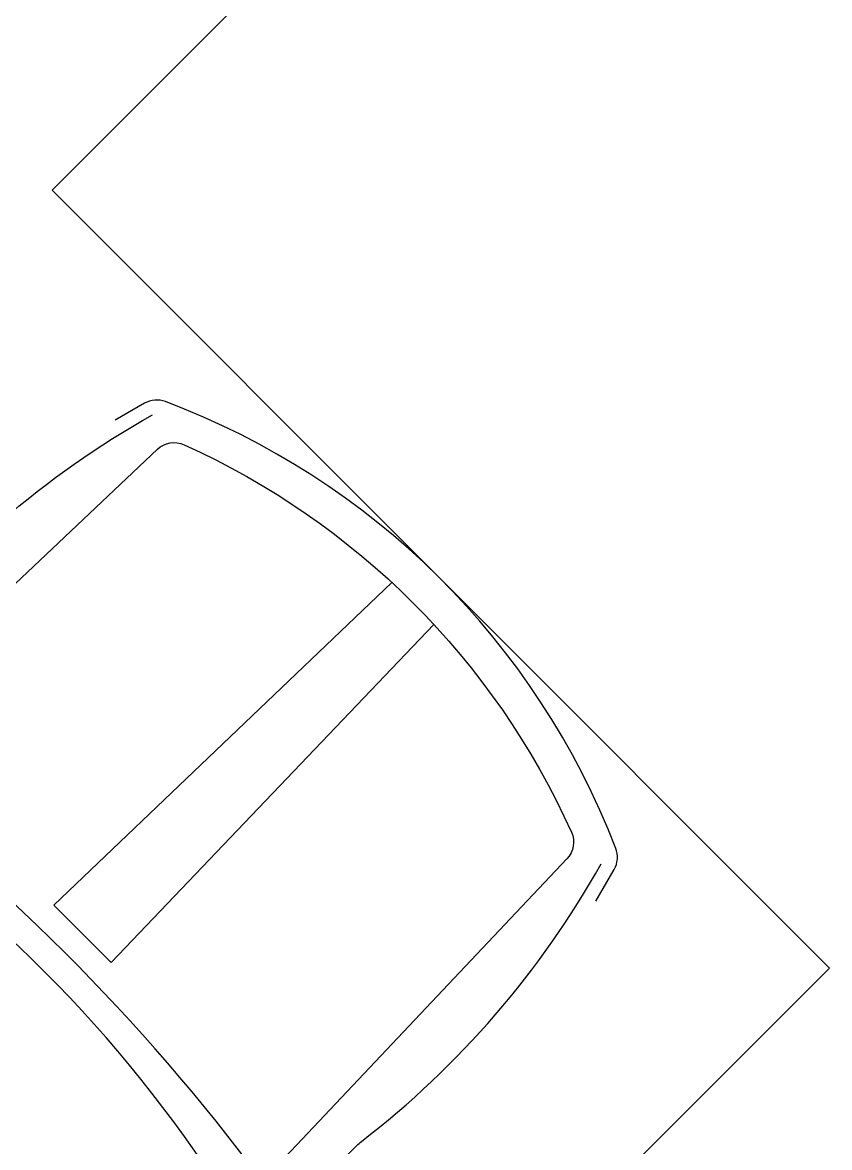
# Model space of a CAD drawing. Extents: x -30 to 1202, y 231 to 898.
# Drawn here: x 114.996 to 116.727, y 318.696 to 321.108 of the extents above; entities that cross this region are included whole.
import ezdxf

# ---------------------------------------------------------------- set-up
doc = ezdxf.new("R2010")
doc.units = 0
doc.header["$LTSCALE"] = 0.04
doc.layers.get('0').update_dxf_attribs({"linetype": 'CONTINUOUS'})
doc.layers.add('PISOS', color=1, linetype='CONTINUOUS')

# ---------------------------------------------------------------- blocks, each defined once
blk = doc.blocks.new('Aupln001')
for points in [[(-3.5055, 0.7064), (-3.5373, 0.7558), (-3.8645, 0.6943), (-3.9179, 0.613, -0.296775), (-3.8752, 0.6508), (-3.3857, 0.7244, -0.031441), (-3.3792, 0.725), (-2.6153, 0.7429, 0.001455), (-2.615, 0.7429), (-1.6936, 0.7699, -0.007326), (-1.6921, 0.77), (-1.3856, 0.77, -0.025363), (-1.3803, 0.7697), (-1.1199, 0.7432, 0.024637), (-1.1148, 0.7429), (-0.9864, 0.7426, 0.032795), (-0.9728, 0.7434, -0.100755), (-0.1885, 0.6864)], [(-0.2529, -0.7232), (-0.1771, -0.703, 0.226888), (-0.1428, -0.6737, 0.214205), (-0.1487, 0.6869, 0.224603), (-0.1828, 0.7158), (-0.2529, 0.7345)], [(-3.5055, -0.6952), (-3.5373, -0.7446), (-3.8645, -0.6831), (-3.9179, -0.6017, 0.296775), (-3.8752, -0.6396), (-3.3857, -0.7132, 0.031441), (-3.3792, -0.7138), (-2.6153, -0.7317, -0.001455), (-2.615, -0.7317), (-1.6936, -0.7587, 0.007326), (-1.6921, -0.7587), (-1.3856, -0.7587, 0.025363), (-1.3803, -0.7585), (-1.1199, -0.732, -0.024637), (-1.1148, -0.7317), (-0.9864, -0.7313, -0.032795), (-0.9728, -0.7322, 0.100755), (-0.1885, -0.6751)]]:
    blk.add_lwpolyline(points, format="xyb")
for points in [[(-1.2635, 0.6197, 0.460891), (-1.3337, 0.6571), (-1.603, 0.5511, 0.30819), (-1.6421, 0.4936), (-1.6421, -0.4824, 0.30819), (-1.603, -0.5399), (-1.3337, -0.6458, 0.460891), (-1.2635, -0.6085, 0.109577)], [(-0.2329, -0.6155), (-1.1833, -0.6426, 0.072437), (-1.1833, 0.6538), (-0.2329, 0.6268, -0.304109), (-0.1855, 0.593, -0.182739), (-0.1855, -0.5818, -0.304109)]]:
    blk.add_lwpolyline(points, format="xyb", close=True)
blk.add_lwpolyline([(-0.0794, -0.0582), (-1.081, -0.0812), (-1.081, 0.0924), (-0.0794, 0.0694)])

msp = doc.modelspace()

# ---------------------------------------------------------------- linework, layer by layer
at = {"layer": 'PISOS'}
for p, q in [((115.0594, 320.7487), (116.7271, 322.4165)), ((115.0594, 320.7487), (116.7271, 319.081)), ((115.0594, 317.4133), (116.7271, 319.081))]:
    msp.add_line(p, q, dxfattribs=at)

# ---------------------------------------------------------------- block references
at = {"layer": 'PISOS', "rotation": 45}
msp.add_blockref('Aupln001', (115.8933, 319.9149), dxfattribs=at)

doc.saveas('drawing.dxf')
